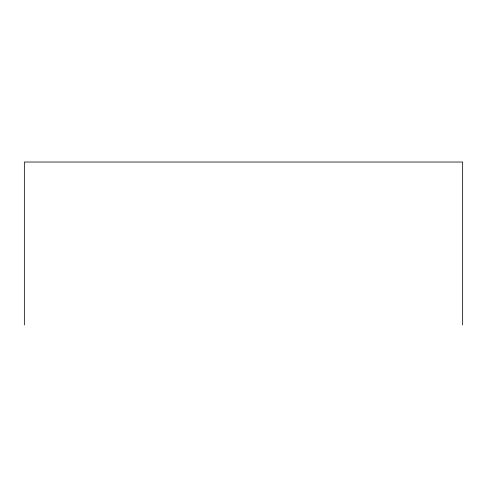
<?xml version="1.0" encoding="UTF-8"?>
<svg xmlns="http://www.w3.org/2000/svg" width="487" height="487" viewBox="0 0 487 487"><rect width="100%" height="100%" fill="white"/><g stroke="black" fill="none" stroke-linecap="round" stroke-linejoin="round"><path stroke-width="0.73" d="M462.65 324.975L462.65 162.025L24.35 162.025L24.35 324.975"/></g></svg>
